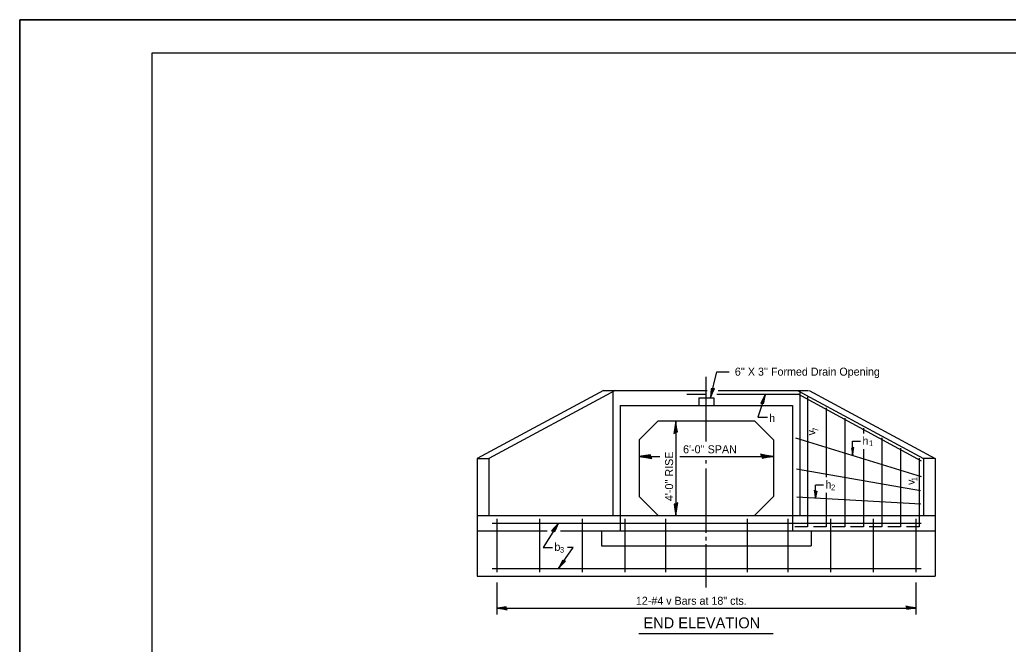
# Model space of a CAD drawing. Extents: x 1600368 to 1611368, y 1592561 to 1599146.
# Drawn here: x 1610688.3 to 1610986.8, y 1598957.9 to 1599146.4 of the extents above; entities that cross this region are included whole.
import ezdxf

# ---------------------------------------------------------------- set-up
doc = ezdxf.new("R2010")
doc.units = 0
for name, color, linetype in [('Design_EX_Roadway Dimensions', 7, 'Continuous'), ('Level 48', 7, 'Continuous'), ('Sheets_50 Reference Boundary', 7, 'Continuous'), ('Sheets_General Details', 7, 'Continuous'), ('Sheets_Printer Plotting Border', 7, 'Continuous'), ('Topo_Culvert Headwall', 7, 'Continuous'), ('Topo_Culverts', 7, 'Continuous'), ('Topo_Retaining Wall', 7, 'Continuous')]:
    doc.layers.add(name, color=color, linetype=linetype)

msp = doc.modelspace()

# ---------------------------------------------------------------- linework, layer by layer
at = {"layer": 'Design_EX_Roadway Dimensions'}
for p, q in [((1610895.63, 1599019.12), (1610895.63, 1599038.64)), ((1610896.86, 1599032.21), (1610898.8, 1599040.13)), ((1610898.8, 1599040.13), (1610902.58, 1599040.13)), ((1610913.48, 1599033.36), (1610911.2, 1599026.38)), ((1610911.2, 1599026.38), (1610914.07, 1599026.38)), ((1610886.4, 1599025.35), (1610886.4, 1598996.73)), ((1610939.82, 1599019.15), (1610942.16, 1599019.15)), ((1610939.82, 1599014.97), (1610939.82, 1599019.15)), ((1610875.37, 1599014.58), (1610881.56, 1599014.58)), ((1610887.61, 1599014.58), (1610915.88, 1599014.58)), ((1610895.63, 1599012.45), (1610895.63, 1599013.44)), ((1610895.63, 1598991.46), (1610895.63, 1599010.92)), ((1610928.57, 1599002.05), (1610928.57, 1599005.84)), ((1610930.98, 1599005.84), (1610928.57, 1599005.84)), ((1610850.99, 1598994.44), (1610846.32, 1598987.07)), ((1610895.63, 1598989.17), (1610895.63, 1598990.26)), ((1610846.32, 1598987.07), (1610849.2, 1598987.07)), ((1610850.95, 1598980.7), (1610855.4, 1598987.07)), ((1610855.4, 1598987.07), (1610853.74, 1598987.07)), ((1610895.63, 1598974.98), (1610895.63, 1598988.07)), ((1610832.35, 1598976.49), (1610832.35, 1598966.87)), ((1610958.9, 1598976.49), (1610958.9, 1598966.87)), ((1610832.35, 1598968.8), (1610958.9, 1598968.8))]:
    msp.add_line(p, q, dxfattribs=at)
for points in [[(1610897.57, 1599034.95), (1610897.12, 1599034.96), (1610897.02, 1599033.75), (1610896.86, 1599032.21), (1610897.48, 1599033.75), (1610898.08, 1599035.08), (1610897.25, 1599034.86), (1610897.1, 1599033.22), (1610897.87, 1599034.9), (1610897.44, 1599034.73), (1610897.3, 1599033.98), (1610897.59, 1599034.66)], [(1610912.56, 1599030.69), (1610913.01, 1599030.64), (1610913.2, 1599031.83), (1610913.48, 1599033.36), (1610912.74, 1599031.87), (1610912.05, 1599030.59), (1610912.88, 1599030.75), (1610913.15, 1599032.38), (1610912.27, 1599030.75), (1610912.71, 1599030.89), (1610912.9, 1599031.63), (1610912.56, 1599030.97)], [(1610886.35, 1599021.81), (1610886.9, 1599021.94), (1610886.66, 1599023.43), (1610886.4, 1599025.35), (1610886.1, 1599023.3), (1610885.77, 1599021.5), (1610886.71, 1599022.02), (1610886.4, 1599024.05), (1610885.98, 1599021.78), (1610886.45, 1599022.12), (1610886.39, 1599023.07), (1610886.24, 1599022.16)], [(1610939.83, 1599017.07), (1610939.5, 1599016.99), (1610939.67, 1599016.1), (1610939.85, 1599014.95), (1610940, 1599016.19), (1610940.17, 1599017.27), (1610939.61, 1599016.95), (1610939.83, 1599015.73), (1610940.05, 1599017.1), (1610939.77, 1599016.89), (1610939.82, 1599016.32), (1610939.9, 1599016.87)], [(1610878.9, 1599014.53), (1610878.79, 1599015.08), (1610877.29, 1599014.84), (1610875.37, 1599014.58), (1610877.42, 1599014.29), (1610879.22, 1599013.96), (1610878.71, 1599014.89), (1610876.67, 1599014.58), (1610878.94, 1599014.16), (1610878.6, 1599014.63), (1610877.65, 1599014.57), (1610878.56, 1599014.42)], [(1610912.35, 1599014.64), (1610912.47, 1599014.08), (1610913.96, 1599014.32), (1610915.88, 1599014.58), (1610913.83, 1599014.88), (1610912.04, 1599015.21), (1610912.55, 1599014.28), (1610914.59, 1599014.59), (1610912.32, 1599015.01), (1610912.65, 1599014.54), (1610913.61, 1599014.6), (1610912.69, 1599014.75)], [(1610928.63, 1599004.18), (1610928.96, 1599004.09), (1610928.79, 1599003.21), (1610928.6, 1599002.06), (1610928.46, 1599003.29), (1610928.29, 1599004.38), (1610928.84, 1599004.05), (1610928.62, 1599002.83), (1610928.41, 1599004.21), (1610928.68, 1599003.99), (1610928.63, 1599003.42), (1610928.56, 1599003.98)], [(1610886.45, 1599000.26), (1610885.9, 1599000.14), (1610886.14, 1598998.65), (1610886.4, 1598996.73), (1610886.69, 1598998.78), (1610887.03, 1599000.57), (1610886.09, 1599000.06), (1610886.4, 1598998.02), (1610886.82, 1599000.3), (1610886.35, 1598999.96), (1610886.41, 1598999), (1610886.56, 1598999.92)], [(1610849.44, 1598992.08), (1610849.87, 1598991.92), (1610850.34, 1598993.03), (1610850.99, 1598994.44), (1610849.91, 1598993.18), (1610848.92, 1598992.11), (1610849.77, 1598992.05), (1610850.43, 1598993.57), (1610849.18, 1598992.21), (1610849.64, 1598992.24), (1610850.01, 1598992.91), (1610849.51, 1598992.35)], [(1610852.6, 1598982.99), (1610852.19, 1598983.17), (1610851.66, 1598982.08), (1610850.95, 1598980.7), (1610852.08, 1598981.91), (1610853.12, 1598982.94), (1610852.28, 1598983.03), (1610851.54, 1598981.55), (1610852.86, 1598982.85), (1610852.4, 1598982.84), (1610852, 1598982.19), (1610852.52, 1598982.72)], [(1610835.27, 1598968.75), (1610835.18, 1598969.2), (1610833.99, 1598969), (1610832.45, 1598968.8), (1610834.09, 1598968.56), (1610835.52, 1598968.3), (1610835.11, 1598969.05), (1610833.48, 1598968.8), (1610835.3, 1598968.46), (1610835.03, 1598968.83), (1610834.26, 1598968.79), (1610835, 1598968.67)], [(1610956.13, 1598968.91), (1610956.22, 1598968.47), (1610957.41, 1598968.66), (1610958.95, 1598968.87), (1610957.31, 1598969.1), (1610955.87, 1598969.37), (1610956.28, 1598968.62), (1610957.92, 1598968.87), (1610956.09, 1598969.21), (1610956.36, 1598968.83), (1610957.13, 1598968.88), (1610956.4, 1598969)]]:
    msp.add_lwpolyline(points, dxfattribs=at)
at = {"layer": 'Level 48'}
msp.add_lwpolyline([(1610688.29, 1599146.38), (1611368.29, 1599146.38), (1611368.29, 1598706.38), (1610688.29, 1598706.38)], close=True, dxfattribs=at)
at = {"layer": 'Sheets_50 Reference Boundary'}
msp.add_lwpolyline([(1610728.29, 1599136.37), (1611358.29, 1599136.37), (1611358.29, 1598736.38), (1610728.29, 1598736.38)], close=True, dxfattribs=at)
at = {"layer": 'Sheets_General Details'}
for p, q in [((1610688.29, 1599146.38), (1610688.29, 1598706.38)), ((1611368.29, 1599146.38), (1610688.29, 1599146.38)), ((1610875.22, 1598961.12), (1610915.82, 1598961.12))]:
    msp.add_line(p, q, dxfattribs=at)
msp.add_lwpolyline([(1610728.29, 1599136.38), (1611358.29, 1599136.38), (1611358.29, 1598716.38), (1610728.29, 1598716.38)], close=True, dxfattribs=at)
at = {"layer": 'Sheets_Printer Plotting Border'}
msp.add_lwpolyline([(1610688.29, 1598706.38), (1611368.29, 1598706.38), (1611368.29, 1599146.38), (1610688.29, 1599146.38)], close=True, dxfattribs=at)
at = {"layer": 'Topo_Culvert Headwall'}
for p, q in [((1610869.65, 1599029.92), (1610921.61, 1599029.92)), ((1610869.65, 1599029.92), (1610869.65, 1598992.15)), ((1610921.61, 1599029.92), (1610921.61, 1598992.15)), ((1610826.47, 1598992.15), (1610847.6, 1598992.15)), ((1610851.62, 1598992.15), (1610964.79, 1598992.15)), ((1610863.93, 1598992.15), (1610863.93, 1598987.57)), ((1610927.33, 1598992.15), (1610927.33, 1598987.57)), ((1610863.93, 1598987.57), (1610927.33, 1598987.57))]:
    msp.add_line(p, q, dxfattribs=at)
at = {"layer": 'Topo_Culverts'}
for p, q in [((1610864.54, 1599034.5), (1610826.47, 1599013.9)), ((1610868.07, 1599034.5), (1610830, 1599013.9)), ((1610864.54, 1599034.5), (1610895.93, 1599034.5)), ((1610867.36, 1599034.5), (1610867.36, 1598996.73)), ((1610899.25, 1599034.5), (1610926.53, 1599034.5)), ((1610923.19, 1599034.5), (1610961.25, 1599013.9)), ((1610923.9, 1599034.5), (1610923.9, 1598996.73)), ((1610926.72, 1599034.5), (1610964.79, 1599013.9)), ((1610875.37, 1599019.62), (1610881.1, 1599025.35)), ((1610881.1, 1599025.35), (1610910.16, 1599025.35)), ((1610910.16, 1599025.35), (1610915.88, 1599019.62)), ((1610875.37, 1599019.62), (1610875.37, 1599002.45)), ((1610915.88, 1599019.62), (1610915.88, 1599002.45)), ((1610826.47, 1599013.9), (1610826.47, 1598978.41)), ((1610826.47, 1599013.9), (1610830, 1599013.9)), ((1610830, 1599013.9), (1610830, 1598996.73)), ((1610964.79, 1599013.9), (1610961.25, 1599013.9)), ((1610961.25, 1599013.9), (1610961.25, 1598996.73)), ((1610964.79, 1599013.9), (1610964.79, 1598978.41)), ((1610875.37, 1599002.45), (1610881.1, 1598996.73)), ((1610910.16, 1598996.73), (1610915.88, 1599002.45)), ((1610826.47, 1598996.73), (1610964.79, 1598996.73)), ((1610826.47, 1598978.41), (1610964.79, 1598978.41))]:
    msp.add_line(p, q, dxfattribs=at)
at = {"layer": 'Topo_Retaining Wall'}
for p, q in [((1610889.71, 1599033.36), (1610895.32, 1599033.36)), ((1610893.34, 1599032.21), (1610897.92, 1599032.21)), ((1610893.34, 1599032.21), (1610893.34, 1599029.92)), ((1610893.34, 1599032.21), (1610897.92, 1599032.21)), ((1610897.92, 1599032.21), (1610897.92, 1599029.92)), ((1610898.8, 1599033.36), (1610923.9, 1599033.36)), ((1610923.22, 1599033.44), (1610960.47, 1599013.28)), ((1610926.19, 1599032.54), (1610926.19, 1598993.29)), ((1610893.34, 1599029.92), (1610897.92, 1599029.92)), ((1610931.81, 1599029.24), (1610931.81, 1599008.3)), ((1610937.43, 1599026.08), (1610937.43, 1598993.29)), ((1610943.05, 1599023.11), (1610943.05, 1599021.5)), ((1610922.6, 1599020.19), (1610960.54, 1599008.49)), ((1610948.68, 1599020.13), (1610948.68, 1598993.29)), ((1610943.05, 1599016.8), (1610943.05, 1598993.29)), ((1610954.3, 1599017.07), (1610954.3, 1598993.29)), ((1610959.92, 1599014), (1610959.92, 1598993.29)), ((1610922.87, 1599010.79), (1610960.36, 1599004.29)), ((1610923, 1599002.34), (1610960.46, 1599000.26)), ((1610931.81, 1599003.59), (1610931.81, 1598993.29)), ((1610830.92, 1598994.44), (1610960.56, 1598994.44)), ((1610832.35, 1598995.71), (1610832.35, 1598979.65)), ((1610845.23, 1598995.71), (1610845.23, 1598979.65)), ((1610858.12, 1598995.71), (1610858.12, 1598979.65)), ((1610871.01, 1598995.71), (1610871.01, 1598979.65)), ((1610883.32, 1598995.71), (1610883.32, 1598979.65)), ((1610907.94, 1598995.71), (1610907.94, 1598979.65)), ((1610920.24, 1598995.71), (1610920.24, 1598979.65)), ((1610926.19, 1598993.29), (1610922.35, 1598993.29)), ((1610931.81, 1598993.29), (1610927.98, 1598993.29)), ((1610933.14, 1598995.71), (1610933.14, 1598979.65)), ((1610937.43, 1598993.29), (1610933.6, 1598993.29)), ((1610943.05, 1598993.29), (1610939.22, 1598993.29)), ((1610948.68, 1598993.29), (1610944.84, 1598993.29)), ((1610946.03, 1598995.71), (1610946.03, 1598979.65)), ((1610954.3, 1598993.29), (1610950.46, 1598993.29)), ((1610959.92, 1598993.29), (1610956.08, 1598993.29)), ((1610958.9, 1598995.71), (1610958.9, 1598979.65)), ((1610830.92, 1598980.7), (1610960.56, 1598980.7))]:
    msp.add_line(p, q, dxfattribs=at)

# ---------------------------------------------------------------- texts
at = {"layer": 'Design_EX_Roadway Dimensions'}
for s, height, p in [("6'' X 3'' Formed Drain Opening", 2.4176, (1610904.24, 1599038.95)), ('h', 2.42, (1610914.61, 1599024.91)), ('h', 2.42, (1610942.79, 1599018.08)), ("6'-0'' SPAN", 2.4176, (1610888.61, 1599015.51)), ('1', 1.71, (1610944.74, 1599017.67)), ('h', 2.42, (1610931.62, 1599004.86)), ('2', 1.71, (1610933.3, 1599004.36)), ('b', 2.42, (1610849.75, 1598986.06)), ('3', 1.71, (1610851.43, 1598985.51)), ('12-#4 v Bars at 18" cts.', 2.4176, (1610874.35, 1598969.79))]:
    msp.add_text(s, height=height, dxfattribs=at).set_placement(p)
for s, height, p in [('7', 1.71, (1610929.43, 1599022.04)), ('v', 2.42, (1610928.52, 1599020.91)), ("4'-0'' RISE", 2.4176, (1610885.6, 1599001.07)), ('1', 1.71, (1610959.31, 1599007.12)), ('v', 2.42, (1610958.57, 1599005.96))]:
    msp.add_text(s, height=height, rotation=90, dxfattribs=at).set_placement(p)
at = {"layer": 'Sheets_General Details'}
msp.add_text('END ELEVATION', height=3.2967, dxfattribs=at).set_placement((1610876.63, 1598962.67))

doc.saveas('drawing.dxf')
